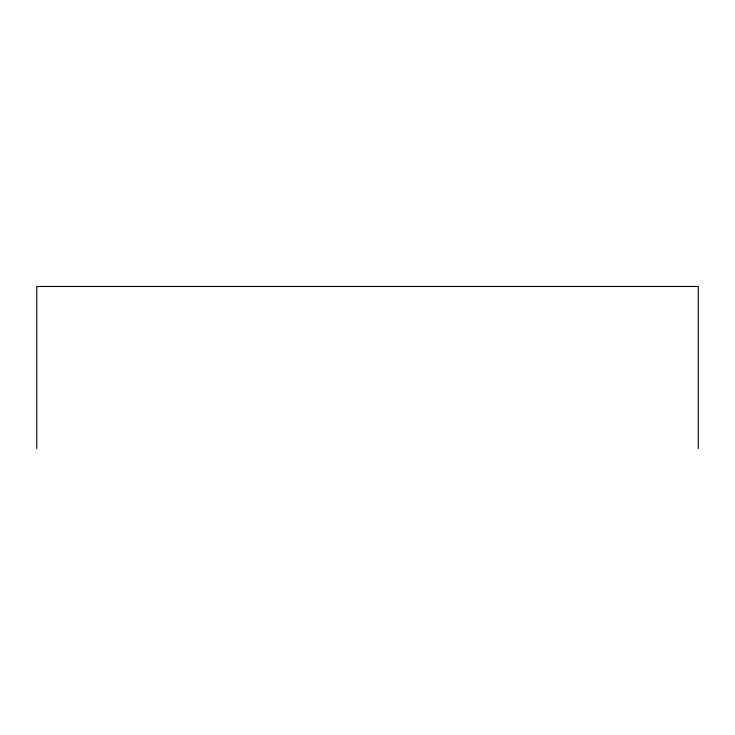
<?xml version="1.0" encoding="UTF-8"?>
<svg xmlns="http://www.w3.org/2000/svg" width="735" height="735" viewBox="0 0 735 735"><rect width="100%" height="100%" fill="white"/><g stroke="black" fill="none" stroke-linecap="round" stroke-linejoin="round"><path stroke-width="1.1" d="M698.25 448.515L698.25 286.485L36.75 286.485L36.75 448.515"/></g></svg>
